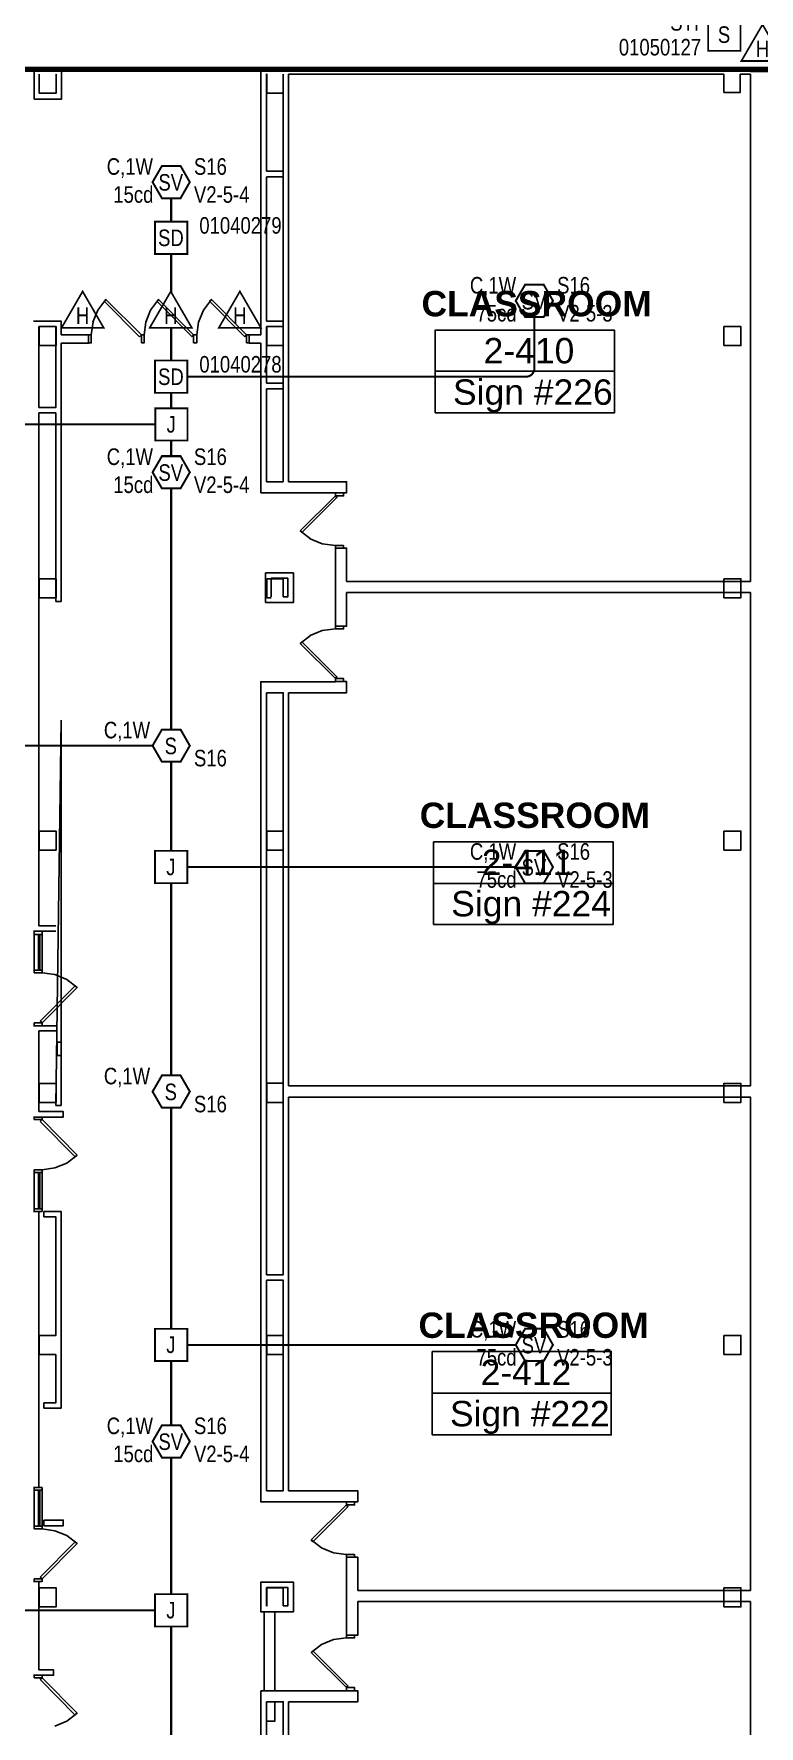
# Model space of a CAD drawing. Header units: inches. Extents: x 9349 to 17082, y 17684 to 25415.
# Drawn here: x 15063 to 15589, y 19619 to 20846 of the extents above; entities that cross this region are included whole.
import ezdxf
from ezdxf.enums import TextEntityAlignment as Align

# ---------------------------------------------------------------- set-up
doc = ezdxf.new("R2010")
doc.units = ezdxf.units.IN
doc.header["$LTSCALE"] = 0.25
doc.header["$MEASUREMENT"] = 0
for name, color, linetype in [('BACKGROUND', 8, 'Continuous'), ('CONDUIT', 6, 'Continuous'), ('DOOR HOLDER', 1, 'Continuous'), ('JUNCTION BOX', 1, 'Continuous'), ('PULL STATION', 1, 'Continuous'), ('SMOKE DETECTOR', 1, 'Continuous'), ('SPEAKER', 1, 'Continuous'), ('SPEAKER STROBE', 1, 'Continuous')]:
    doc.layers.add(name, color=color, linetype=linetype)
doc.styles.add('Arial', font='arial.ttf', dxfattribs={"width": 0.8})
doc.styles.add('PDF Arial', font='arial.ttf')
doc.styles.add('PDF Arial Bold', font='arialbd.ttf')

# ---------------------------------------------------------------- blocks, each defined once
blk = doc.blocks.new('GC-S7')
at = {"layer": 'SPEAKER', "const_width": 1.46}
blk.add_lwpolyline([(13.8, 0.2), (7.1, 11.9), (-6.4, 11.9), (-13.2, 0.2), (-6.4, -11.5), (7.1, -11.5)], close=True, dxfattribs=at)
at = {"layer": 'SPEAKER', "style": 'Arial', "width": 0.8}
blk.add_text('S', height=12, dxfattribs=at).set_placement((0, 0), align=Align.MIDDLE)
for tag, p in [('C', (-15, 11.5)), ('1/2W', (-14.7, -8.8))]:
    blk.add_attdef(tag, text='', height=12, dxfattribs=at).set_placement(p, align=Align.MIDDLE_RIGHT)
blk.add_attdef('Speaker_Circuit', text='', height=12, dxfattribs=at).set_placement((16.8, -8.8), align=Align.MIDDLE_LEFT)
blk = doc.blocks.new('SIGA-278')
at = {"layer": 'PULL STATION', "const_width": 1.3}
blk.add_lwpolyline([(-11.5, -11.7), (-11.5, 11.7), (11.9, 11.7), (11.9, -11.7)], close=True, dxfattribs=at)
at = {"layer": 'PULL STATION', "style": 'Arial', "width": 0.8}
blk.add_text('S', height=12, dxfattribs=at).set_placement((0, 0), align=Align.MIDDLE)
for tag, p in [('ADDRESS', (20.6, 9)), ('ZONE', (20.6, -8.6))]:
    blk.add_attdef(tag, text='', height=12, dxfattribs=at).set_placement(p, align=Align.MIDDLE_LEFT)
blk.add_attdef('SUBSCRIPT', text='', height=12, dxfattribs=at).set_placement((-16.6, -9), align=Align.MIDDLE_RIGHT)
blk = doc.blocks.new('150X-AQN5')
at = {"layer": 'DOOR HOLDER', "const_width": 1.25}
blk.add_lwpolyline([(15.3, -8.8), (0, 17.6), (-15.3, -8.8)], close=True, dxfattribs=at)
at = {"layer": 'DOOR HOLDER', "style": 'Arial', "width": 0.8}
blk.add_text('H', height=12, dxfattribs=at).set_placement((0, 0), align=Align.MIDDLE)
blk.add_attdef('SUBSCRIPT', text='', height=12, dxfattribs=at).set_placement((11.4, 10.5), align=Align.MIDDLE_LEFT)
blk = doc.blocks.new('GC-S7VM')
at = {"layer": 'SPEAKER STROBE', "const_width": 1.46}
blk.add_lwpolyline([(13.8, 0.2), (7.1, 11.9), (-6.4, 11.9), (-13.2, 0.2), (-6.4, -11.5), (7.1, -11.5)], close=True, dxfattribs=at)
at = {"layer": 'SPEAKER STROBE', "style": 'Arial', "width": 0.8}
blk.add_text('SV', height=12, dxfattribs=at).set_placement((0, 0), align=Align.MIDDLE)
for tag, p in [('C', (-12.9, 11.5)), ('CANDELA', (-12.6, -8.8)), ('1/2W', (-12.6, -29.2))]:
    blk.add_attdef(tag, text='', height=12, dxfattribs=at).set_placement(p, align=Align.MIDDLE_RIGHT)
for tag, p in [('Speaker_Circuit', (16.8, 11.5)), ('Visual_Circuit', (16.8, -8.8))]:
    blk.add_attdef(tag, text='', height=12, dxfattribs=at).set_placement(p, align=Align.MIDDLE_LEFT)
blk = doc.blocks.new('SIGA-PD')
at = {"layer": 'SMOKE DETECTOR', "const_width": 1.3}
blk.add_lwpolyline([(-11.5, -11.7), (-11.5, 11.7), (11.9, 11.7), (11.9, -11.7)], close=True, dxfattribs=at)
at = {"layer": 'SMOKE DETECTOR', "style": 'Arial', "width": 0.8}
blk.add_text('SD', height=12, dxfattribs=at).set_placement((0, 0), align=Align.MIDDLE)
for tag, p in [('ADDRESS', (20.6, 9)), ('ZONE', (20.6, -8.6))]:
    blk.add_attdef(tag, text='', height=12, dxfattribs=at).set_placement(p, align=Align.MIDDLE_LEFT)
blk.add_attdef('SUBSCRIPT', text='', height=12, dxfattribs=at).set_placement((-16.6, -9), align=Align.MIDDLE_RIGHT)
blk = doc.blocks.new('JUNCTION BOX')
at = {"const_width": 1.3}
blk.add_lwpolyline([(-11.5, -11.7), (-11.5, 11.7), (11.9, 11.7), (11.9, -11.7)], close=True, dxfattribs=at)
at = {"style": 'Arial', "width": 0.8}
blk.add_text('J', height=12, dxfattribs=at).set_placement((0, 0), align=Align.MIDDLE)
blk.add_attdef('SUBSCRIPT', text='', height=12, dxfattribs=at).set_placement((-16.6, -9), align=Align.MIDDLE_RIGHT)

msp = doc.modelspace()

# ---------------------------------------------------------------- linework, layer by layer
at = {"lineweight": 0, "const_width": 4}
msp.add_lwpolyline([(14072.9, 20820.3), (16779.7, 20820.3)], dxfattribs=at)
at = {"layer": 'BACKGROUND'}
for points in [[(15079.4, 20798.8), (15083.2, 20798.8), (15083.2, 20816.8), (15083.2, 20821), (15063.3, 20821)], [(15063.3, 20821), (15063.3, 20816.8), (15063.3, 20803), (15063.3, 20798.8)], [(15227.6, 20820.7), (15227.6, 20816.8), (15227.6, 20637.8), (15227.6, 20627.8), (15219.2, 20627.8)], [(15582.7, 20818.8), (15582.7, 20820.7), (15227.6, 20820.7)], [(15589.5, 20820.7), (15595.2, 20820.7), (15595.2, 20818.7), (15582.7, 20818.7)], [(15231.7, 20816.8), (15232.1, 20816.8), (15232.1, 20803)], [(15231.7, 20746.4), (15231.7, 20816.8)], [(15232.1, 20803), (15244, 20803), (15244, 20816.8)], [(15247.8, 20521.4), (15247.8, 20816.8)], [(15247.8, 20816.8), (15563.4, 20816.8), (15563.4, 20803.6)], [(15575.3, 20816.8), (15582.7, 20816.8), (15582.7, 20449.1), (15289.9, 20449.1)], [(15563.4, 20803.6), (15575.3, 20803.6), (15575.3, 20816.8)], [(15063.3, 20798.8), (15079.3, 20798.8)], [(15231.7, 20637.8), (15231.7, 20742.2)], [(15244, 20746.4), (15231.8, 20746.4)], [(15231.8, 20742.3), (15244, 20742.3)], [(15114.1, 20652.3), (15115.4, 20653.5), (15109.6, 20645.8)], [(15139.8, 20626.5), (15114.1, 20652.3)], [(15115.3, 20653.5), (15141.1, 20627.8), (15141.1, 20622)], [(15152.3, 20652.3), (15153.6, 20653.5), (15147.8, 20645.8)], [(15178, 20626.5), (15152.3, 20652.3)], [(15153.6, 20653.5), (15179, 20627.8), (15179, 20622)], [(15190.6, 20652.3), (15191.9, 20653.5), (15186.1, 20645.8)], [(15216, 20626.5), (15190.6, 20652.3)], [(15191.9, 20653.5), (15217.2, 20627.8), (15217.2, 20622)], [(15066.8, 20637.8), (15063, 20637.8)], [(15082.9, 20627.8), (15082.9, 20633.9), (15082.9, 20637.8), (15066.8, 20637.8)], [(15106.1, 20637.2), (15104.8, 20627.8)], [(15109.6, 20645.8), (15106, 20637.1)], [(15144.3, 20637.1), (15143, 20627.8)], [(15147.8, 20645.8), (15144.3, 20637.1)], [(15182.6, 20637.1), (15181.3, 20627.8)], [(15186.1, 20645.8), (15182.5, 20637.1)], [(15244, 20637.8), (15231.8, 20637.8)], [(15066.8, 20633.9), (15079, 20633.9), (15079, 20627.8), (15079, 20621.7), (15079, 20575.1), (15066.8, 20575.1)], [(15066.8, 20575.1), (15066.8, 20633.9)], [(15067.1, 20620.1), (15079.3, 20620.1), (15079.3, 20633.9), (15067.1, 20633.9)], [(15067.1, 20633.9), (15067.1, 20620.1)], [(15082.9, 20621.7), (15102.8, 20621.7), (15102.8, 20627.8), (15082.9, 20627.8)], [(15102.8, 20627.8), (15104.7, 20627.8), (15104.7, 20622), (15102.8, 20622)], [(15141.1, 20627.8), (15139.8, 20626.5)], [(15143, 20622), (15143, 20627.8), (15141.1, 20627.8), (15143, 20627.8)], [(15179, 20627.8), (15178, 20626.5)], [(15181.2, 20622), (15181.2, 20627.8), (15179, 20627.8), (15181.2, 20627.8)], [(15217.2, 20627.8), (15216, 20626.5)], [(15219.2, 20621.7), (15219.2, 20627.8), (15217.3, 20627.8)], [(15231.7, 20592.8), (15231.7, 20633.9)], [(15231.8, 20633.9), (15244, 20633.9)], [(15232.1, 20620.1), (15244, 20620.1), (15244, 20633.9), (15232.1, 20633.9)], [(15232.1, 20633.9), (15232.1, 20620.1)], [(15354.2, 20631.4), (15354.2, 20601.5), (15354.2, 20571.2)], [(15354.2, 20631.3), (15484, 20631.3), (15484, 20601.4), (15354.2, 20601.4), (15484, 20601.4), (15484, 20571.2), (15354.2, 20571.2)], [(15563.4, 20620.1), (15575.7, 20620.1), (15575.7, 20633.9), (15563.4, 20633.9)], [(15563.4, 20633.9), (15563.4, 20620.1)], [(15079, 20434.6), (15082.9, 20434.6), (15082.9, 20621.7)], [(15217.3, 20622), (15219.2, 20622)], [(15219.2, 20621.7), (15227.6, 20621.7), (15227.6, 20592.8), (15227.6, 20521.4), (15227.6, 20513.4)], [(15231.7, 20521.4), (15231.7, 20588.6)], [(15244, 20592.8), (15231.8, 20592.8)], [(15231.8, 20588.6), (15244, 20588.6)], [(15066.8, 20199.3), (15066.8, 20436.9), (15066.8, 20571.2)], [(15066.8, 20571.2), (15079, 20571.2), (15079, 20434.6)], [(15227.6, 20513.4), (15289.9, 20513.4), (15289.9, 20521.4), (15247.8, 20521.4)], [(15244, 20521.4), (15231.8, 20521.4)], [(15281.8, 20513.4), (15281.8, 20511.1), (15256.1, 20485.7)], [(15281.9, 20511.1), (15282.8, 20509.9), (15257.4, 20484.5)], [(15281.9, 20511.1), (15287.7, 20511.1), (15287.7, 20513.4)], [(15257.4, 20484.5), (15256.1, 20485.7)], [(15256.2, 20485.8), (15263.6, 20480)], [(15263.5, 20479.9), (15272.2, 20476.4)], [(15272.2, 20476.4), (15281.8, 20475.1), (15281.8, 20473.2), (15281.8, 20416.6), (15281.8, 20414.7), (15272.2, 20413.4)], [(15281.9, 20475.1), (15287.7, 20475.1), (15287.7, 20473.2)], [(15289.9, 20449.1), (15289.9, 20473.2), (15281.9, 20473.2)], [(15231.1, 20455.2), (15231.1, 20433.7)], [(15235.3, 20455.2), (15231.1, 20455.2)], [(15247.2, 20455.2), (15235.3, 20455.2)], [(15247.1, 20433.7), (15251.3, 20433.7), (15251.3, 20455.2), (15247.1, 20455.2)], [(15067.1, 20437.2), (15079.3, 20437.2), (15079.3, 20451), (15067.1, 20451)], [(15067.1, 20451), (15067.1, 20437.2)], [(15244, 20437.9), (15244, 20451), (15232.1, 20451)], [(15232.1, 20451), (15232.1, 20437.2)], [(15235.3, 20437.9), (15235.3, 20451.4)], [(15235.3, 20451.4), (15247.2, 20451.4), (15247.2, 20437.9), (15243.9, 20437.9)], [(15289.9, 20441.1), (15582.7, 20441.1), (15582.7, 20083.3), (15247.8, 20083.3)], [(15281.9, 20416.6), (15289.9, 20416.6), (15289.9, 20441.1)], [(15563.4, 20437.2), (15575.7, 20437.2), (15575.7, 20451), (15563.4, 20451)], [(15563.4, 20451), (15563.4, 20437.2)], [(15231.1, 20433.7), (15235.3, 20433.7)], [(15232.1, 20437.2), (15235.3, 20437.2)], [(15235.3, 20433.7), (15247.2, 20433.7)], [(15281.9, 20414.7), (15287.7, 20414.7), (15287.7, 20416.6)], [(15256.1, 20404.1), (15281.8, 20378.7), (15281.8, 20376.4), (15227.5, 20376.4)], [(15257.4, 20405.4), (15256.1, 20404.1)], [(15256.2, 20404.1), (15263.6, 20409.9)], [(15281.9, 20378.7), (15282.8, 20380), (15257.4, 20405.4)], [(15263.5, 20409.9), (15272.2, 20413.4)], [(15281.9, 20378.7), (15287.7, 20378.7), (15287.7, 20376.5)], [(15227.6, 20376.5), (15227.6, 20368.4), (15227.6, 19789.9), (15227.6, 19781.8)], [(15231.7, 19946.4), (15231.7, 20368.4)], [(15231.8, 20368.4), (15244, 20368.4), (15244, 19946.4), (15231.8, 19946.4)], [(15247.8, 20368.4), (15281.8, 20368.4)], [(15247.8, 20083.3), (15247.8, 20368.4)], [(15281.9, 20368.4), (15289.9, 20368.4), (15289.9, 20376.5), (15281.9, 20376.5)], [(15079, 20069.2), (15082.9, 20069.2), (15082.9, 20105.5), (15082.9, 20115.1), (15080, 20115.1), (15082.9, 20115.1), (15082.9, 20348.5)], [(15067.1, 20254.3), (15079.3, 20254.3), (15079.3, 20268.1), (15067.1, 20268.1)], [(15067.1, 20268.1), (15067.1, 20254.3)], [(15232.1, 20254.3), (15244, 20254.3), (15244, 20268.1), (15232.1, 20268.1)], [(15232.1, 20268.1), (15232.1, 20254.3)], [(15352.9, 20260.4), (15483.1, 20260.4), (15483.1, 20230.2), (15352.9, 20230.2), (15483.1, 20230.2), (15483.1, 20200.3), (15352.9, 20200.3)], [(15352.9, 20260.4), (15352.9, 20230.2), (15352.9, 20200.3)], [(15563.4, 20254.3), (15575.7, 20254.3), (15575.7, 20268.1), (15563.4, 20268.1)], [(15563.4, 20268.1), (15563.4, 20254.3)], [(15063, 20195.5), (15066.8, 20195.5)], [(15063.3, 20195.5), (15063.3, 20193.3), (15063.3, 20167.2), (15063.3, 20165.3)], [(15063.3, 20193.2), (15069.1, 20193.2), (15069.1, 20195.5), (15063.3, 20195.5)], [(15079, 20199.3), (15066.8, 20199.3)], [(15066.8, 20195.5), (15079, 20195.5)], [(15066.5, 20193.2), (15066.5, 20167.2)], [(15066.5, 20167.2), (15067.4, 20167.2), (15067.4, 20193.2), (15066.5, 20193.2)], [(15069.1, 20193.2), (15069.1, 20167.2)], [(15063.3, 20165.3), (15069.1, 20165.3), (15069.1, 20167.2), (15063.3, 20167.2)], [(15078.4, 20164), (15069.1, 20165.3)], [(15087.1, 20160.5), (15078.4, 20164)], [(15094.5, 20154.7), (15087.1, 20160.5)], [(15067.8, 20130.2), (15093.2, 20156)], [(15093.2, 20156), (15094.5, 20154.7), (15069.1, 20129)], [(15066.8, 20127), (15063, 20127)], [(15063.3, 20127), (15069.1, 20127), (15069.1, 20129), (15067.8, 20130.2)], [(15063.3, 20129), (15063.3, 20127)], [(15069.1, 20129), (15063.3, 20129)], [(15079, 20127), (15066.8, 20127)], [(15066.8, 20064.7), (15066.8, 20123.2)], [(15066.8, 20123.2), (15079, 20123.2)], [(15067.1, 20071.4), (15079.3, 20071.4), (15079.3, 20085.2), (15067.1, 20085.2)], [(15067.1, 20085.2), (15067.1, 20071.4)], [(15232.1, 20071.4), (15244, 20071.4), (15244, 20085.3), (15232.1, 20085.3)], [(15232.1, 20085.3), (15232.1, 20071.4)], [(15563.4, 20085.3), (15563.4, 20071.4)], [(15563.4, 20071.4), (15575.7, 20071.4), (15575.7, 20085.2), (15563.4, 20085.2)], [(15247.8, 19789.9), (15247.8, 20075.3)], [(15247.8, 20075.3), (15582.7, 20075.3), (15582.7, 19717.5), (15298, 19717.5)], [(15063, 20060.8), (15066.8, 20060.8)], [(15063.3, 20060.8), (15069.1, 20060.8), (15069.1, 20058.9)], [(15063.3, 20058.9), (15063.3, 20060.8)], [(15066.8, 20060.8), (15084.5, 20060.8), (15084.5, 20064.7), (15066.8, 20064.7)], [(15063.3, 20058.9), (15069.1, 20058.9), (15067.8, 20057.6)], [(15067.8, 20057.6), (15093.2, 20031.9)], [(15093.2, 20031.9), (15094.5, 20033.2), (15069.1, 20058.9)], [(15078.4, 20023.9), (15069.1, 20022.6)], [(15087.1, 20027.4), (15078.4, 20023.9)], [(15094.5, 20033.2), (15087.1, 20027.4)], [(15063.3, 20022.6), (15069.1, 20022.6), (15069.1, 20020.6), (15063.3, 20020.6)], [(15063.3, 19992.4), (15063.3, 19994.3), (15063.3, 20020.6), (15063.3, 20022.6)], [(15066.5, 20020.6), (15067.4, 20020.6), (15067.4, 19994.3), (15066.5, 19994.3)], [(15066.5, 19994.3), (15066.5, 20020.6)], [(15069.1, 19994.3), (15069.1, 20020.6)], [(15063, 19792.1), (15066.8, 19792.1), (15066.8, 19992.4), (15063, 19992.4)], [(15063.3, 19994.3), (15069.1, 19994.3), (15069.1, 19992.4), (15063.3, 19992.4)], [(15070.3, 19988.5), (15079, 19988.5), (15079, 19902.3), (15067.1, 19902.3)], [(15070.4, 19849.6), (15082.9, 19849.6), (15082.9, 19853.5), (15082.9, 19988.5), (15082.9, 19992.4), (15070.4, 19992.4)], [(15070.4, 19992.4), (15070.4, 19988.5)], [(15231.7, 19789.8), (15231.7, 19942.5)], [(15231.8, 19942.5), (15244, 19942.5), (15244, 19789.9), (15231.8, 19789.9)], [(15067.1, 19902.3), (15067.1, 19888.5)], [(15232.1, 19888.5), (15244, 19888.5), (15244, 19902.4), (15232.1, 19902.4)], [(15232.1, 19902.4), (15232.1, 19888.5)], [(15563.4, 19888.5), (15575.7, 19888.5), (15575.7, 19902.4), (15563.4, 19902.4)], [(15563.4, 19902.4), (15563.4, 19888.5)], [(15067.1, 19888.5), (15079, 19888.5), (15079, 19853.5), (15070.3, 19853.5)], [(15351.9, 19890.8), (15481.8, 19890.8), (15481.8, 19860.6), (15351.9, 19860.6), (15481.8, 19860.6), (15481.8, 19830.3), (15351.9, 19830.3)], [(15351.9, 19890.8), (15351.9, 19860.6), (15351.9, 19830.4)], [(15070.4, 19853.5), (15070.4, 19849.6)], [(15063.3, 19792.1), (15063.3, 19790.2), (15063.3, 19764.1), (15063.3, 19762.2)], [(15063.3, 19790.2), (15069.1, 19790.2), (15069.1, 19792.1), (15063.3, 19792.1)], [(15066.5, 19790.2), (15066.5, 19764.1)], [(15066.5, 19764.1), (15067.4, 19764.1), (15067.4, 19790.2), (15066.5, 19790.2)], [(15069.1, 19790.2), (15069.1, 19764.1)], [(15227.5, 19781.8), (15297.9, 19781.8), (15297.9, 19789.8), (15247.8, 19789.8)], [(15289.9, 19781.8), (15289.9, 19779.6), (15264.2, 19754.2)], [(15289.9, 19779.6), (15290.8, 19778.3), (15265.5, 19752.9)], [(15289.9, 19779.6), (15295.7, 19779.6), (15295.7, 19781.8)], [(15070.4, 19764.5), (15084.5, 19764.5), (15084.5, 19768.6), (15070.4, 19768.6)], [(15070.4, 19768.6), (15070.4, 19764.5)], [(15063.3, 19762.2), (15069.1, 19762.2), (15069.1, 19764.1), (15063.3, 19764.1)], [(15078.4, 19760.9), (15069.1, 19762.2)], [(15087.1, 19757.4), (15078.4, 19760.9)], [(15094.5, 19751.6), (15087.1, 19757.4)], [(15265.5, 19752.9), (15264.2, 19754.2)], [(15264.2, 19754.2), (15271.6, 19748.4)], [(15067.8, 19727.2), (15093.2, 19752.9)], [(15093.2, 19752.9), (15094.5, 19751.6), (15069.1, 19725.9)], [(15271.6, 19748.4), (15280.3, 19744.9)], [(15280.3, 19744.9), (15289.9, 19743.6), (15289.9, 19741.6), (15289.9, 19685.1), (15289.9, 19683.1), (15280.3, 19681.9)], [(15289.9, 19743.6), (15295.7, 19743.6), (15295.7, 19741.6)], [(15297.9, 19717.5), (15297.9, 19741.6), (15289.9, 19741.6)], [(15066.8, 19660), (15066.8, 19724), (15063, 19724)], [(15063.3, 19724), (15069.1, 19724), (15069.1, 19725.9), (15067.8, 19727.2)], [(15063.3, 19725.9), (15063.3, 19724)], [(15069.1, 19725.9), (15063.3, 19725.9)], [(15067.1, 19705.6), (15079.3, 19705.6), (15079.3, 19719.5), (15067.1, 19719.5)], [(15067.1, 19719.5), (15067.1, 19705.6)], [(15231.7, 19723.6), (15227.5, 19723.6)], [(15227.6, 19723.6), (15227.6, 19702.1)], [(15247.2, 19723.6), (15231.7, 19723.6)], [(15231.7, 19706.3), (15231.7, 19719.8)], [(15231.7, 19719.8), (15247.2, 19719.8), (15247.2, 19706.3), (15243.9, 19706.3)], [(15232.1, 19719.5), (15232.1, 19706.3), (15231.7, 19706.3)], [(15244, 19706.3), (15244, 19719.5), (15232.1, 19719.5)], [(15247.1, 19702.1), (15251.3, 19702.1), (15251.3, 19723.6), (15247.1, 19723.6)], [(15563.4, 19705.6), (15575.7, 19705.6), (15575.7, 19719.5), (15563.4, 19719.5)], [(15563.4, 19719.5), (15563.4, 19705.6)], [(15298, 19709.5), (15582.7, 19709.5), (15582.7, 19351.7), (15247.8, 19351.7)], [(15289.9, 19685.1), (15297.9, 19685.1), (15297.9, 19709.5)], [(15227.5, 19702.1), (15231.7, 19702.1)], [(15230.1, 19644.9), (15230.1, 19702.1)], [(15231.7, 19702.1), (15247.2, 19702.1)], [(15237.8, 19702.1), (15237.8, 19644.9)], [(15271.6, 19678.3), (15280.3, 19681.9)], [(15289.9, 19683.1), (15295.7, 19683.1), (15295.7, 19685.1)], [(15264.2, 19672.5), (15289.9, 19647.1), (15289.9, 19644.9), (15227.6, 19644.9)], [(15264.2, 19672.5), (15271.6, 19678.3)], [(15265.5, 19673.8), (15264.2, 19672.5)], [(15289.9, 19647.1), (15290.8, 19648.4), (15265.5, 19673.8)], [(15063, 19656.1), (15066.8, 19656.1)], [(15063.3, 19656.1), (15069.1, 19656.1), (15069.1, 19654.2)], [(15063.3, 19654.2), (15063.3, 19656.1)], [(15066.8, 19656.1), (15077.5, 19656.1), (15077.5, 19660), (15066.8, 19660)], [(15063.3, 19654.2), (15069.1, 19654.2), (15067.8, 19652.9)], [(15067.8, 19652.9), (15093.2, 19627.2)], [(15093.2, 19627.2), (15094.5, 19628.5), (15069.1, 19654.2)], [(15227.6, 19644.9), (15227.6, 19636.9), (15227.6, 19241.2), (15227.6, 19233.1)], [(15289.9, 19647.1), (15295.7, 19647.1), (15295.7, 19644.9)], [(15289.9, 19636.9), (15297.9, 19636.9), (15297.9, 19644.9), (15289.9, 19644.9)], [(15237.8, 19636.9), (15237.8, 19622.7), (15231.7, 19622.7)], [(15231.7, 19241.2), (15231.7, 19636.8)], [(15231.8, 19636.9), (15244, 19636.9), (15244, 19353.7), (15232.1, 19353.7)], [(15247.8, 19636.9), (15289.9, 19636.9)], [(15247.8, 19351.7), (15247.8, 19636.8)], [(15087.1, 19622.7), (15078.4, 19619.2)], [(15094.5, 19628.5), (15087.1, 19622.7)]]:
    msp.add_lwpolyline(points, dxfattribs=at)
for points in [[(15067.1, 20803), (15079.3, 20803), (15079.3, 20816.8), (15079.3, 20803)], [(15067.1, 20816.8), (15067.1, 20803)], [(15141.1, 20622), (15143, 20622)], [(15179, 20622), (15181.2, 20622)], [(15080, 20115.1), (15080, 20105.5)], [(15082.9, 20105.5), (15080, 20105.5)]]:
    msp.add_lwpolyline(points, close=True, dxfattribs=at)
at = {"layer": 'BACKGROUND', "ltscale": 0.541676}
msp.add_lwpolyline([(15244, 20816.8), (15244, 20521.4)], dxfattribs=at)
at = {"layer": 'BACKGROUND', "ltscale": 0.773335}
msp.add_lwpolyline([(15082.9, 20348.5), (15079, 20069.2)], dxfattribs=at)
at = {"layer": 'CONDUIT', "lineweight": 0, "const_width": 1.5}
for points in [[(15162.7, 20709.9), (15162.7, 20727)], [(15162.7, 20658.8), (15162.7, 20686.5)], [(15162.7, 20609.2), (15162.7, 20632.9)], [(15162.7, 20585.8), (15162.7, 20574.6)], [(15162.7, 20551.2), (15162.7, 20539.9)], [(15162.7, 20516.5), (15162.7, 20341.7)], [(15149.2, 20330), (15011.1, 20330)], [(15162.7, 20318.4), (15162.7, 20253.7)], [(15412.5, 20242), (15174.4, 20242)], [(15162.7, 20230.3), (15162.7, 20090.9)], [(15162.7, 20067.6), (15162.7, 19907.3)], [(15412.5, 19895.6), (15174.4, 19895.6)], [(15162.7, 19883.9), (15162.7, 19837.3)], [(15162.7, 19714.9), (15162.7, 19814)], [(14999.7, 19703.2), (15151.1, 19703.2)], [(15162.7, 19691.5), (15162.7, 19545.7)]]:
    msp.add_lwpolyline(points, dxfattribs=at)
for points in [[(15426, 20640.8), (15426, 20603.5, -0.414214), (15420, 20597.5), (15174.4, 20597.5)], [(14934.9, 20597.4), (14934.9, 20568.9, 0.414214), (14940.9, 20562.9), (15151.2, 20562.9)]]:
    msp.add_lwpolyline(points, format="xyb", dxfattribs=at)

# ---------------------------------------------------------------- block references
at = {"layer": 'DOOR HOLDER'}
for p in [(15591.4, 20835.2), (15098.5, 20641.7), (15162.4, 20641.7), (15212.5, 20641.7)]:
    msp.add_blockref('150X-AQN5', p, dxfattribs=at)
at = {"layer": 'JUNCTION BOX'}
for p in [(15162.7, 20562.9), (15162.5, 20242), (15162.5, 19895.6), (15162.5, 19703.2)]:
    msp.add_blockref('JUNCTION BOX', p, dxfattribs=at)
at = {"layer": 'PULL STATION'}
ref = msp.add_blockref('SIGA-278', (15563.5, 20845.5), dxfattribs=at)
ref.add_attrib('ADDRESS', 'STI', dxfattribs={"height": 12, "style": 'Arial', "width": 0.8}).set_placement((15524.5, 20854.4), align=Align.MIDDLE_LEFT)
ref.add_attrib('SUBSCRIPT', '01050127', dxfattribs={"height": 12, "style": 'Arial', "width": 0.8}).set_placement((15546.9, 20836.4), align=Align.MIDDLE_RIGHT)
at = {"layer": 'SMOKE DETECTOR'}
for p, values in [((15162.5, 20698.2), {'ADDRESS': '01040279'}), ((15162.5, 20597.5), {'ADDRESS': '01040278'})]:
    msp.add_blockref('SIGA-PD', p, dxfattribs=at).add_auto_attribs(values)
at = {"layer": 'SPEAKER'}
for p in [(15162.4, 20329.8), (15162.4, 20079)]:
    msp.add_blockref('GC-S7', p, dxfattribs=at).add_auto_attribs({'C': 'C,1W', 'Speaker_Circuit': 'S16'})
at = {"layer": 'SPEAKER STROBE'}
for p, values in [((15162.4, 20738.4), {'C': 'C,1W', 'Speaker_Circuit': 'S16', 'Visual_Circuit': 'V2-5-4', 'CANDELA': '15cd'}), ((15425.7, 20652.3), {'C': 'C,1W', 'Speaker_Circuit': 'S16', 'Visual_Circuit': 'V2-5-3', 'CANDELA': '75cd'}), ((15162.4, 20528), {'C': 'C,1W', 'Speaker_Circuit': 'S16', 'Visual_Circuit': 'V2-5-4', 'CANDELA': '15cd'}), ((15425.7, 20241.8), {'C': 'C,1W', 'Speaker_Circuit': 'S16', 'Visual_Circuit': 'V2-5-3', 'CANDELA': '75cd'}), ((15425.7, 19895.4), {'C': 'C,1W', 'Speaker_Circuit': 'S16', 'Visual_Circuit': 'V2-5-3', 'CANDELA': '75cd'}), ((15162.4, 19825.4), {'C': 'C,1W', 'Speaker_Circuit': 'S16', 'Visual_Circuit': 'V2-5-4', 'CANDELA': '15cd'})]:
    msp.add_blockref('GC-S7VM', p, dxfattribs=at).add_auto_attribs(values)

# ---------------------------------------------------------------- texts
at = {"layer": 'BACKGROUND', "attachment_point": 7}
for s, insert, char_height, style in [('CLASSROOM', (15344.2, 20641), 18.38, 'PDF Arial Bold'), ('2-410', (15389.2, 20606.9), 18.41, 'PDF Arial'), ('Sign #226', (15367, 20571.6), 18.41, 'PDF Arial'), ('CLASSROOM', (15342.9, 20270.1), 18.38, 'PDF Arial Bold'), ('2-411', (15387.9, 20236.3), 18.41, 'PDF Arial'), ('Sign #224', (15365.7, 20200.7), 18.41, 'PDF Arial'), ('CLASSROOM', (15342, 19900.4), 18.38, 'PDF Arial Bold'), ('2-412', (15387, 19866.4), 18.41, 'PDF Arial'), ('Sign #222', (15364.8, 19831), 18.41, 'PDF Arial')]:
    msp.add_mtext(s, dxfattribs=dict(at, insert=insert, char_height=char_height, style=style))

doc.saveas('drawing.dxf')
